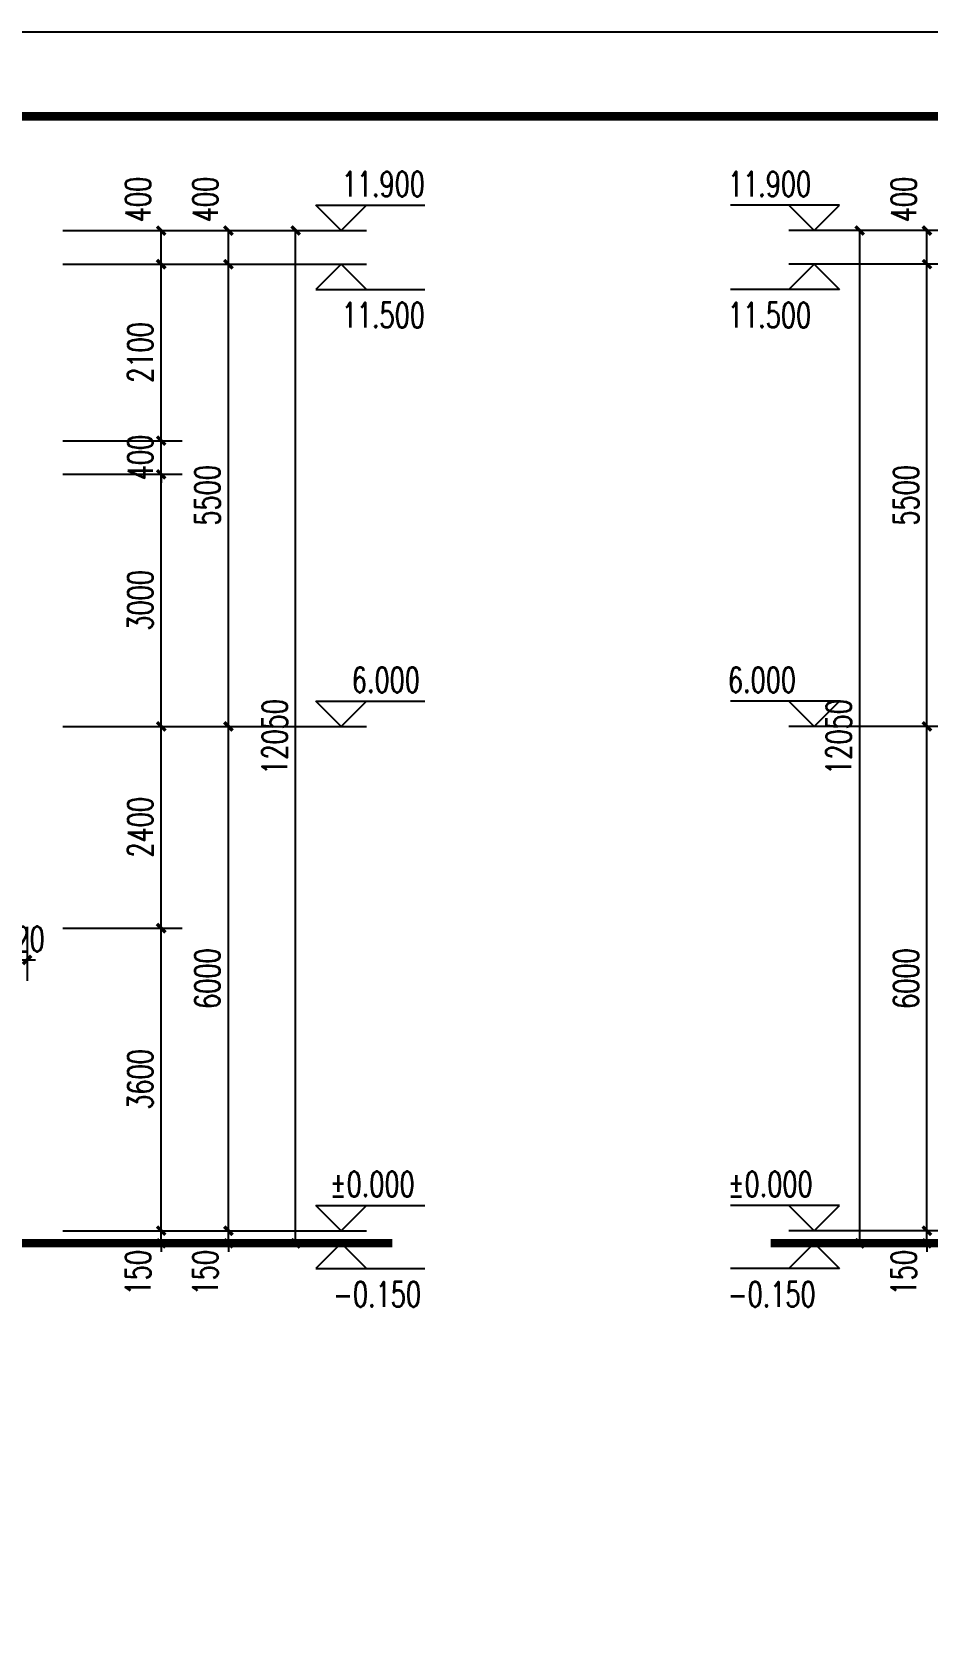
# Model space of a CAD drawing. Extents: x 63793 to 231107, y 20849 to 337643.
# Drawn here: x 169321 to 179976, y 147033 to 166242 of the extents above; entities that cross this region are included whole.
import ezdxf

# ---------------------------------------------------------------- set-up
doc = ezdxf.new("R2010")
doc.units = 0
doc.header["$LTSCALE"] = 1000
doc.header["$MEASUREMENT"] = 0
for name, color, linetype in [('AXIS', 3, 'Continuous'), ('DIM_ELEV', 3, 'Continuous'), ('PUB_DIM', 3, 'Continuous'), ('PUB_TEXT', 7, 'Continuous'), ('PUB_TITLE', 4, 'Continuous')]:
    doc.layers.add(name, color=color, linetype=linetype)
doc.styles.add('_TCH_DIM', font='SIMPLEX', dxfattribs={"bigfont": 'GBCBIG'})
doc.styles.add('_TCH_DIM_T3', font='SIMPLEX', dxfattribs={"width": 0.705882, "bigfont": 'GBCBIG'})
doc.dimstyles.new('_TCH_ARCH&&100', dxfattribs={"dimtxt": 297.5, "dimasz": 100, "dimexe": 250, "dimexo": 300, "dimgap": 100, "dimtad": 1, "dimdec": 0, "dimzin": 0, "dimdsep": 46, "dimtxsty": '_TCH_DIM_T3', "dimblk": 'ARCHTICK', "dimcen": 0.09, "dimclrt": 7, "dimazin": 2, "dimtfac": 1, "dimtdec": 0, "dimtix": 1, "dimtmove": 2, "dimatfit": 3, "dimfxl": 0, "dimtolj": 1, "dimtzin": 0, "dimarcsym": 0})

# ---------------------------------------------------------------- blocks, each defined once
blk = doc.blocks.new('_ArchTick')
at = {"color": 0, "linetype": 'ByBlock', "const_width": 0.4}
blk.add_lwpolyline([(-0.5, -0.5), (0.5, 0.5)], dxfattribs=at)
blk = doc.blocks.new('*D599')
at = {"layer": 'Defpoints', "color": 0, "transparency": 16777216}
for p in [(169139, 155898), (169259, 155898), (169259, 155205)]:
    blk.add_point(p, dxfattribs=at)
at = {"layer": 'PUB_DIM', "color": 0, "lineweight": -2, "transparency": 16777216}
for p, q in [((169139, 155598), (169139, 154955)), ((169259, 155598), (169259, 154955)), ((169139, 155205), (169039, 155205)), ((169139, 155205), (169259, 155205)), ((169259, 155205), (169359, 155205))]:
    blk.add_line(p, q, dxfattribs=at)
at = {"layer": 'PUB_DIM', "color": 0, "lineweight": -2, "transparency": 16777216, "xscale": 100, "yscale": 100, "zscale": 100}
blk.add_blockref('_ArchTick', (169139, 155205), dxfattribs=at)
at = {"layer": 'PUB_DIM', "color": 0, "lineweight": -2, "transparency": 16777216, "xscale": 100, "yscale": 100, "zscale": 100, "rotation": 180}
blk.add_blockref('_ArchTick', (169259, 155205), dxfattribs=at)
at = {"layer": 'PUB_DIM', "color": 7, "transparency": 16777216, "insert": (169199, 155454), "char_height": 297.5, "attachment_point": 5, "style": '_TCH_DIM_T3'}
blk.add_mtext('\\A1;120', dxfattribs=at)
blk = doc.blocks.new('*D887')
at = {"layer": 'AXIS', "color": 0, "lineweight": -2, "transparency": 16777216}
for p, q in [((180893, 163883), (178916, 163883)), ((179166, 151833), (179166, 163883)), ((180893, 151833), (178916, 151833))]:
    blk.add_line(p, q, dxfattribs=at)
at = {"layer": 'Defpoints', "color": 0, "transparency": 16777216}
for p in [(179166, 163883), (181193, 163883), (181193, 151833)]:
    blk.add_point(p, dxfattribs=at)
at = {"layer": 'AXIS', "color": 0, "lineweight": -2, "transparency": 16777216, "xscale": 100, "yscale": 100, "zscale": 100}
for p, rotation in [((179166, 163883), 90), ((179166, 151833), 270)]:
    blk.add_blockref('_ArchTick', p, dxfattribs=dict(at, rotation=rotation))
at = {"layer": 'AXIS', "color": 7, "transparency": 16777216, "insert": (178918, 157858), "char_height": 297.5, "attachment_point": 5, "rotation": 90, "style": '_TCH_DIM_T3'}
blk.add_mtext('\\A1;12050', dxfattribs=at)
blk = doc.blocks.new('*D888')
at = {"layer": 'AXIS', "color": 0, "lineweight": -2, "transparency": 16777216}
for p, q in [((180908, 151983), (179716, 151983)), ((179966, 151983), (179966, 152083)), ((179966, 151833), (179966, 151983)), ((180908, 151833), (179716, 151833)), ((179966, 151833), (179966, 151733))]:
    blk.add_line(p, q, dxfattribs=at)
at = {"layer": 'Defpoints', "color": 0, "transparency": 16777216}
for p in [(179966, 151983), (181208, 151983), (181208, 151833)]:
    blk.add_point(p, dxfattribs=at)
at = {"layer": 'AXIS', "color": 0, "lineweight": -2, "transparency": 16777216, "xscale": 100, "yscale": 100, "zscale": 100}
for p, rotation in [((179966, 151983), 270), ((179966, 151833), 90)]:
    blk.add_blockref('_ArchTick', p, dxfattribs=dict(at, rotation=rotation))
at = {"layer": 'AXIS', "color": 7, "transparency": 16777216, "insert": (179691, 151483), "char_height": 297.5, "attachment_point": 5, "rotation": 90, "style": '_TCH_DIM_T3'}
blk.add_mtext('\\A1;150', dxfattribs=at)
blk = doc.blocks.new('*D889')
at = {"layer": 'AXIS', "color": 0, "lineweight": -2, "transparency": 16777216}
for p, q in [((180908, 157983), (179716, 157983)), ((179966, 151983), (179966, 157983)), ((180908, 151983), (179716, 151983))]:
    blk.add_line(p, q, dxfattribs=at)
at = {"layer": 'Defpoints', "color": 0, "transparency": 16777216}
for p in [(179966, 157983), (181208, 157983), (181208, 151983)]:
    blk.add_point(p, dxfattribs=at)
at = {"layer": 'AXIS', "color": 0, "lineweight": -2, "transparency": 16777216, "xscale": 100, "yscale": 100, "zscale": 100}
for p, rotation in [((179966, 157983), 90), ((179966, 151983), 270)]:
    blk.add_blockref('_ArchTick', p, dxfattribs=dict(at, rotation=rotation))
at = {"layer": 'AXIS', "color": 7, "transparency": 16777216, "insert": (179718, 154983), "char_height": 297.5, "attachment_point": 5, "rotation": 90, "style": '_TCH_DIM_T3'}
blk.add_mtext('\\A1;6000', dxfattribs=at)
blk = doc.blocks.new('*D890')
at = {"layer": 'AXIS', "color": 0, "lineweight": -2, "transparency": 16777216}
for p, q in [((180908, 163483), (179716, 163483)), ((179966, 157983), (179966, 163483)), ((180908, 157983), (179716, 157983))]:
    blk.add_line(p, q, dxfattribs=at)
at = {"layer": 'Defpoints', "color": 0, "transparency": 16777216}
for p in [(179966, 163483), (181208, 163483), (181208, 157983)]:
    blk.add_point(p, dxfattribs=at)
at = {"layer": 'AXIS', "color": 0, "lineweight": -2, "transparency": 16777216, "xscale": 100, "yscale": 100, "zscale": 100}
for p, rotation in [((179966, 163483), 90), ((179966, 157983), 270)]:
    blk.add_blockref('_ArchTick', p, dxfattribs=dict(at, rotation=rotation))
at = {"layer": 'AXIS', "color": 7, "transparency": 16777216, "insert": (179718, 160733), "char_height": 297.5, "attachment_point": 5, "rotation": 90, "style": '_TCH_DIM_T3'}
blk.add_mtext('\\A1;5500', dxfattribs=at)
blk = doc.blocks.new('*D891')
at = {"layer": 'AXIS', "color": 0, "lineweight": -2, "transparency": 16777216}
for p, q in [((180908, 163883), (179716, 163883)), ((179966, 163483), (179966, 163883)), ((180908, 163483), (179716, 163483))]:
    blk.add_line(p, q, dxfattribs=at)
at = {"layer": 'Defpoints', "color": 0, "transparency": 16777216}
for p in [(179966, 163883), (181208, 163883), (181208, 163483)]:
    blk.add_point(p, dxfattribs=at)
at = {"layer": 'AXIS', "color": 0, "lineweight": -2, "transparency": 16777216, "xscale": 100, "yscale": 100, "zscale": 100}
for p, rotation in [((179966, 163883), 90), ((179966, 163483), 270)]:
    blk.add_blockref('_ArchTick', p, dxfattribs=dict(at, rotation=rotation))
at = {"layer": 'AXIS', "color": 7, "transparency": 16777216, "insert": (179691, 164253), "char_height": 297.5, "attachment_point": 5, "rotation": 90, "style": '_TCH_DIM_T3'}
blk.add_mtext('\\A1;400', dxfattribs=at)
blk = doc.blocks.new('*D955')
at = {"layer": 'Defpoints', "color": 0, "transparency": 16777216}
for p in [(169384, 151983), (170855, 151983), (169384, 151833)]:
    blk.add_point(p, dxfattribs=at)
at = {"layer": 'PUB_DIM', "color": 0, "lineweight": -2, "transparency": 16777216}
for p, q in [((169684, 151983), (171105, 151983)), ((170855, 151983), (170855, 152083)), ((170855, 151833), (170855, 151983)), ((169684, 151833), (171105, 151833)), ((170855, 151833), (170855, 151733))]:
    blk.add_line(p, q, dxfattribs=at)
at = {"layer": 'PUB_DIM', "color": 0, "lineweight": -2, "transparency": 16777216, "xscale": 100, "yscale": 100, "zscale": 100}
for p, rotation in [((170855, 151983), 270), ((170855, 151833), 90)]:
    blk.add_blockref('_ArchTick', p, dxfattribs=dict(at, rotation=rotation))
at = {"layer": 'PUB_DIM', "color": 7, "transparency": 16777216, "insert": (170580, 151483), "char_height": 297.5, "attachment_point": 5, "rotation": 90, "style": '_TCH_DIM_T3'}
blk.add_mtext('\\A1;150', dxfattribs=at)
blk = doc.blocks.new('*D956')
at = {"layer": 'Defpoints', "color": 0, "transparency": 16777216}
for p in [(169384, 155583), (170855, 155583), (169384, 151983)]:
    blk.add_point(p, dxfattribs=at)
at = {"layer": 'PUB_DIM', "color": 0, "lineweight": -2, "transparency": 16777216}
for p, q in [((169684, 155583), (171105, 155583)), ((170855, 151983), (170855, 155583)), ((169684, 151983), (171105, 151983))]:
    blk.add_line(p, q, dxfattribs=at)
at = {"layer": 'PUB_DIM', "color": 0, "lineweight": -2, "transparency": 16777216, "xscale": 100, "yscale": 100, "zscale": 100}
for p, rotation in [((170855, 155583), 90), ((170855, 151983), 270)]:
    blk.add_blockref('_ArchTick', p, dxfattribs=dict(at, rotation=rotation))
at = {"layer": 'PUB_DIM', "color": 7, "transparency": 16777216, "insert": (170606, 153783), "char_height": 297.5, "attachment_point": 5, "rotation": 90, "style": '_TCH_DIM_T3'}
blk.add_mtext('\\A1;3600', dxfattribs=at)
blk = doc.blocks.new('*D957')
at = {"layer": 'Defpoints', "color": 0, "transparency": 16777216}
for p in [(169384, 157983), (170855, 157983), (169384, 155583)]:
    blk.add_point(p, dxfattribs=at)
at = {"layer": 'PUB_DIM', "color": 0, "lineweight": -2, "transparency": 16777216}
for p, q in [((169684, 157983), (171105, 157983)), ((170855, 155583), (170855, 157983)), ((169684, 155583), (171105, 155583))]:
    blk.add_line(p, q, dxfattribs=at)
at = {"layer": 'PUB_DIM', "color": 0, "lineweight": -2, "transparency": 16777216, "xscale": 100, "yscale": 100, "zscale": 100}
for p, rotation in [((170855, 157983), 90), ((170855, 155583), 270)]:
    blk.add_blockref('_ArchTick', p, dxfattribs=dict(at, rotation=rotation))
at = {"layer": 'PUB_DIM', "color": 7, "transparency": 16777216, "insert": (170606, 156783), "char_height": 297.5, "attachment_point": 5, "rotation": 90, "style": '_TCH_DIM_T3'}
blk.add_mtext('\\A1;2400', dxfattribs=at)
blk = doc.blocks.new('*D958')
at = {"layer": 'Defpoints', "color": 0, "transparency": 16777216}
for p in [(169384, 160983), (170855, 160983), (169384, 157983)]:
    blk.add_point(p, dxfattribs=at)
at = {"layer": 'PUB_DIM', "color": 0, "lineweight": -2, "transparency": 16777216}
for p, q in [((169684, 160983), (171105, 160983)), ((170855, 157983), (170855, 160983)), ((169684, 157983), (171105, 157983))]:
    blk.add_line(p, q, dxfattribs=at)
at = {"layer": 'PUB_DIM', "color": 0, "lineweight": -2, "transparency": 16777216, "xscale": 100, "yscale": 100, "zscale": 100}
for p, rotation in [((170855, 160983), 90), ((170855, 157983), 270)]:
    blk.add_blockref('_ArchTick', p, dxfattribs=dict(at, rotation=rotation))
at = {"layer": 'PUB_DIM', "color": 7, "transparency": 16777216, "insert": (170606, 159483), "char_height": 297.5, "attachment_point": 5, "rotation": 90, "style": '_TCH_DIM_T3'}
blk.add_mtext('\\A1;3000', dxfattribs=at)
blk = doc.blocks.new('*D959')
at = {"layer": 'Defpoints', "color": 0, "transparency": 16777216}
for p in [(169384, 161383), (170855, 161383), (169384, 160983)]:
    blk.add_point(p, dxfattribs=at)
at = {"layer": 'PUB_DIM', "color": 0, "lineweight": -2, "transparency": 16777216}
for p, q in [((169684, 161383), (171105, 161383)), ((170855, 161383), (170855, 161483)), ((170855, 160983), (170855, 161383)), ((169684, 160983), (171105, 160983)), ((170855, 160983), (170855, 160883))]:
    blk.add_line(p, q, dxfattribs=at)
at = {"layer": 'PUB_DIM', "color": 0, "lineweight": -2, "transparency": 16777216, "xscale": 100, "yscale": 100, "zscale": 100}
for p, rotation in [((170855, 161383), 270), ((170855, 160983), 90)]:
    blk.add_blockref('_ArchTick', p, dxfattribs=dict(at, rotation=rotation))
at = {"layer": 'PUB_DIM', "color": 7, "transparency": 16777216, "insert": (170606, 161183), "char_height": 297.5, "attachment_point": 5, "rotation": 90, "style": '_TCH_DIM_T3'}
blk.add_mtext('\\A1;400', dxfattribs=at)
blk = doc.blocks.new('*D960')
at = {"layer": 'Defpoints', "color": 0, "transparency": 16777216}
for p in [(169384, 163483), (170855, 163483), (169384, 161383)]:
    blk.add_point(p, dxfattribs=at)
at = {"layer": 'PUB_DIM', "color": 0, "lineweight": -2, "transparency": 16777216}
for p, q in [((169684, 163483), (171105, 163483)), ((170855, 161383), (170855, 163483)), ((169684, 161383), (171105, 161383))]:
    blk.add_line(p, q, dxfattribs=at)
at = {"layer": 'PUB_DIM', "color": 0, "lineweight": -2, "transparency": 16777216, "xscale": 100, "yscale": 100, "zscale": 100}
for p, rotation in [((170855, 163483), 90), ((170855, 161383), 270)]:
    blk.add_blockref('_ArchTick', p, dxfattribs=dict(at, rotation=rotation))
at = {"layer": 'PUB_DIM', "color": 7, "transparency": 16777216, "insert": (170606, 162433), "char_height": 297.5, "attachment_point": 5, "rotation": 90, "style": '_TCH_DIM_T3'}
blk.add_mtext('\\A1;2100', dxfattribs=at)
blk = doc.blocks.new('*D961')
at = {"layer": 'Defpoints', "color": 0, "transparency": 16777216}
for p in [(169384, 163883), (170855, 163883), (169384, 163483)]:
    blk.add_point(p, dxfattribs=at)
at = {"layer": 'PUB_DIM', "color": 0, "lineweight": -2, "transparency": 16777216}
for p, q in [((169684, 163883), (171105, 163883)), ((170855, 163483), (170855, 163883)), ((169684, 163483), (171105, 163483))]:
    blk.add_line(p, q, dxfattribs=at)
at = {"layer": 'PUB_DIM', "color": 0, "lineweight": -2, "transparency": 16777216, "xscale": 100, "yscale": 100, "zscale": 100}
for p, rotation in [((170855, 163883), 90), ((170855, 163483), 270)]:
    blk.add_blockref('_ArchTick', p, dxfattribs=dict(at, rotation=rotation))
at = {"layer": 'PUB_DIM', "color": 7, "transparency": 16777216, "insert": (170580, 164253), "char_height": 297.5, "attachment_point": 5, "rotation": 90, "style": '_TCH_DIM_T3'}
blk.add_mtext('\\A1;400', dxfattribs=at)
blk = doc.blocks.new('*D962')
at = {"layer": 'AXIS', "color": 0, "lineweight": -2, "transparency": 16777216}
for p, q in [((170728, 163883), (172705, 163883)), ((172455, 151833), (172455, 163883)), ((170728, 151833), (172705, 151833))]:
    blk.add_line(p, q, dxfattribs=at)
at = {"layer": 'Defpoints', "color": 0, "transparency": 16777216}
for p in [(170428, 163883), (172455, 163883), (170428, 151833)]:
    blk.add_point(p, dxfattribs=at)
at = {"layer": 'AXIS', "color": 0, "lineweight": -2, "transparency": 16777216, "xscale": 100, "yscale": 100, "zscale": 100}
for p, rotation in [((172455, 163883), 90), ((172455, 151833), 270)]:
    blk.add_blockref('_ArchTick', p, dxfattribs=dict(at, rotation=rotation))
at = {"layer": 'AXIS', "color": 7, "transparency": 16777216, "insert": (172206, 157858), "char_height": 297.5, "attachment_point": 5, "rotation": 90, "style": '_TCH_DIM_T3'}
blk.add_mtext('\\A1;12050', dxfattribs=at)
blk = doc.blocks.new('*D963')
at = {"layer": 'AXIS', "color": 0, "lineweight": -2, "transparency": 16777216}
for p, q in [((170713, 151983), (171905, 151983)), ((171655, 151983), (171655, 152083)), ((171655, 151833), (171655, 151983)), ((170713, 151833), (171905, 151833)), ((171655, 151833), (171655, 151733))]:
    blk.add_line(p, q, dxfattribs=at)
at = {"layer": 'Defpoints', "color": 0, "transparency": 16777216}
for p in [(170413, 151983), (171655, 151983), (170413, 151833)]:
    blk.add_point(p, dxfattribs=at)
at = {"layer": 'AXIS', "color": 0, "lineweight": -2, "transparency": 16777216, "xscale": 100, "yscale": 100, "zscale": 100}
for p, rotation in [((171655, 151983), 270), ((171655, 151833), 90)]:
    blk.add_blockref('_ArchTick', p, dxfattribs=dict(at, rotation=rotation))
at = {"layer": 'AXIS', "color": 7, "transparency": 16777216, "insert": (171380, 151483), "char_height": 297.5, "attachment_point": 5, "rotation": 90, "style": '_TCH_DIM_T3'}
blk.add_mtext('\\A1;150', dxfattribs=at)
blk = doc.blocks.new('*D964')
at = {"layer": 'AXIS', "color": 0, "lineweight": -2, "transparency": 16777216}
for p, q in [((170713, 157983), (171905, 157983)), ((171655, 151983), (171655, 157983)), ((170713, 151983), (171905, 151983))]:
    blk.add_line(p, q, dxfattribs=at)
at = {"layer": 'Defpoints', "color": 0, "transparency": 16777216}
for p in [(170413, 157983), (171655, 157983), (170413, 151983)]:
    blk.add_point(p, dxfattribs=at)
at = {"layer": 'AXIS', "color": 0, "lineweight": -2, "transparency": 16777216, "xscale": 100, "yscale": 100, "zscale": 100}
for p, rotation in [((171655, 157983), 90), ((171655, 151983), 270)]:
    blk.add_blockref('_ArchTick', p, dxfattribs=dict(at, rotation=rotation))
at = {"layer": 'AXIS', "color": 7, "transparency": 16777216, "insert": (171406, 154983), "char_height": 297.5, "attachment_point": 5, "rotation": 90, "style": '_TCH_DIM_T3'}
blk.add_mtext('\\A1;6000', dxfattribs=at)
blk = doc.blocks.new('*D965')
at = {"layer": 'AXIS', "color": 0, "lineweight": -2, "transparency": 16777216}
for p, q in [((170713, 163483), (171905, 163483)), ((171655, 157983), (171655, 163483)), ((170713, 157983), (171905, 157983))]:
    blk.add_line(p, q, dxfattribs=at)
at = {"layer": 'Defpoints', "color": 0, "transparency": 16777216}
for p in [(170413, 163483), (171655, 163483), (170413, 157983)]:
    blk.add_point(p, dxfattribs=at)
at = {"layer": 'AXIS', "color": 0, "lineweight": -2, "transparency": 16777216, "xscale": 100, "yscale": 100, "zscale": 100}
for p, rotation in [((171655, 163483), 90), ((171655, 157983), 270)]:
    blk.add_blockref('_ArchTick', p, dxfattribs=dict(at, rotation=rotation))
at = {"layer": 'AXIS', "color": 7, "transparency": 16777216, "insert": (171406, 160733), "char_height": 297.5, "attachment_point": 5, "rotation": 90, "style": '_TCH_DIM_T3'}
blk.add_mtext('\\A1;5500', dxfattribs=at)
blk = doc.blocks.new('*D966')
at = {"layer": 'AXIS', "color": 0, "lineweight": -2, "transparency": 16777216}
for p, q in [((170713, 163883), (171905, 163883)), ((171655, 163483), (171655, 163883)), ((170713, 163483), (171905, 163483))]:
    blk.add_line(p, q, dxfattribs=at)
at = {"layer": 'Defpoints', "color": 0, "transparency": 16777216}
for p in [(170413, 163883), (171655, 163883), (170413, 163483)]:
    blk.add_point(p, dxfattribs=at)
at = {"layer": 'AXIS', "color": 0, "lineweight": -2, "transparency": 16777216, "xscale": 100, "yscale": 100, "zscale": 100}
for p, rotation in [((171655, 163883), 90), ((171655, 163483), 270)]:
    blk.add_blockref('_ArchTick', p, dxfattribs=dict(at, rotation=rotation))
at = {"layer": 'AXIS', "color": 7, "transparency": 16777216, "insert": (171380, 164253), "char_height": 297.5, "attachment_point": 5, "rotation": 90, "style": '_TCH_DIM_T3'}
blk.add_mtext('\\A1;400', dxfattribs=at)

msp = doc.modelspace()

# ---------------------------------------------------------------- linework, layer by layer
at = {"const_width": 100}
for points in [[(166138.9, 151983.4), (168638.9, 151833.4), (173606.1, 151833.4)], [(185122.3, 151983.4), (182622.3, 151833.4), (178108.5, 151833.4)]]:
    msp.add_lwpolyline(points, dxfattribs=at)
at = {"layer": 'DIM_ELEV'}
for p, q in [((172996.8, 163883.4), (172696.8, 164183.4)), ((172696.8, 164183.4), (173992.9, 164183.4)), ((172996.8, 163883.4), (173296.8, 164183.4)), ((178924.4, 164183.4), (177628.3, 164183.4)), ((178624.4, 163883.4), (178324.4, 164183.4)), ((178624.4, 163883.4), (178924.4, 164183.4)), ((170999.1, 163883.4), (173296.8, 163883.4)), ((180622, 163883.4), (178324.4, 163883.4)), ((170999.1, 163483.4), (173296.8, 163483.4)), ((172996.8, 163483.4), (172696.8, 163183.4)), ((172996.8, 163483.4), (173296.8, 163183.4)), ((178624.4, 163483.4), (178324.4, 163183.4)), ((180622, 163483.4), (178324.4, 163483.4)), ((178624.4, 163483.4), (178924.4, 163183.4)), ((172696.8, 163183.4), (173992.9, 163183.4)), ((178924.4, 163183.4), (177628.3, 163183.4)), ((172996.8, 157983.4), (172696.8, 158283.4)), ((172696.8, 158283.4), (173992.9, 158283.4)), ((172996.8, 157983.4), (173296.8, 158283.4)), ((178924.4, 158283.4), (177628.3, 158283.4)), ((178624.4, 157983.4), (178324.4, 158283.4)), ((178624.4, 157983.4), (178924.4, 158283.4)), ((170999.1, 157983.4), (173296.8, 157983.4)), ((180622, 157983.4), (178324.4, 157983.4)), ((172996.8, 151983.4), (172696.8, 152283.4)), ((172696.8, 152283.4), (173992.9, 152283.4)), ((172996.8, 151983.4), (173296.8, 152283.4)), ((178924.4, 152283.4), (177628.3, 152283.4)), ((178624.4, 151983.4), (178324.4, 152283.4)), ((178624.4, 151983.4), (178924.4, 152283.4)), ((170999.1, 151983.4), (173296.8, 151983.4)), ((180622, 151983.4), (178324.4, 151983.4)), ((170999.1, 151833.4), (173296.8, 151833.4)), ((172996.8, 151833.4), (172696.8, 151533.4)), ((172996.8, 151833.4), (173296.8, 151533.4)), ((178624.4, 151833.4), (178324.4, 151533.4)), ((180622, 151833.4), (178324.4, 151833.4)), ((178624.4, 151833.4), (178924.4, 151533.4)), ((172696.8, 151533.4), (173992.9, 151533.4)), ((178924.4, 151533.4), (177628.3, 151533.4))]:
    msp.add_line(p, q, dxfattribs=at)
at = {"layer": 'PUB_TITLE'}
msp.add_lwpolyline([(131661.1, 124242.4), (220861.1, 124242.4), (220861.1, 166242.4), (131661.1, 166242.4)], close=True, dxfattribs=at)
at = {"layer": 'PUB_TITLE', "const_width": 100}
msp.add_lwpolyline([(134161.1, 125242.4), (219861.1, 125242.4), (219861.1, 165242.4), (134161.1, 165242.4)], close=True, dxfattribs=at)

# ---------------------------------------------------------------- texts
at = {"layer": 'PUB_TEXT', "style": '_TCH_DIM', "width": 0.705882}
for s, p in [('11.900', (173002.9, 164288.4)), ('11.900', (177598.3, 164288.4)), ('11.500', (173002.9, 162728.4)), ('11.500', (177598.3, 162728.4)), ('6.000', (173122.9, 158388.4)), ('6.000', (177598.3, 158388.4)), ('%%P0.000', (172862.9, 152388.4)), ('%%P0.000', (177598.3, 152388.4)), ('-0.150', (172902.9, 151078.4)), ('-0.150', (177598.3, 151078.4))]:
    msp.add_text(s, height=297.5, dxfattribs=at).set_placement(p)

# ---------------------------------------------------------------- dimensions: what is measured, and where the dimension line sits
at = {"layer": 'AXIS'}
for base, p1, p2, text, picture, middle in [((171654.7, 163883.4), (170412.7, 163483.4), (170412.7, 163883.4), '400', '*D966', (171379.7, 164253.4)), ((179966.4, 163883.4), (181208.4, 163483.4), (181208.4, 163883.4), '400', '*D891', (179691.4, 164253.4)), ((171654.7, 151983.4), (170412.7, 151833.4), (170412.7, 151983.4), '150', '*D963', (171379.7, 151483.4)), ((179966.4, 151983.4), (181208.4, 151833.4), (181208.4, 151983.4), '150', '*D888', (179691.4, 151483.4))]:
    dim = msp.add_linear_dim(base=base, p1=p1, p2=p2, angle=90, text=text, dimstyle='_TCH_ARCH&&100', dxfattribs=at)
    dim.commit()
    dim.dimension.update_dxf_attribs({"geometry": picture, "text_midpoint": middle, "dimtype": 129})
for p1, p2, distance, text, picture, middle in [((170427.9, 151833.4), (170427.9, 163883.4), -2026.8, '12050', '*D962', (172206, 157858.4)), ((181193.2, 151833.4), (181193.2, 163883.4), 2026.8, '12050', '*D887', (178917.7, 157858.4)), ((170412.7, 157983.4), (170412.7, 163483.4), -1242, '5500', '*D965', (171406, 160733.4)), ((181208.4, 157983.4), (181208.4, 163483.4), 1242, '5500', '*D890', (179717.7, 160733.4)), ((170412.7, 151983.4), (170412.7, 157983.4), -1242, '6000', '*D964', (171406, 154983.4)), ((181208.4, 151983.4), (181208.4, 157983.4), 1242, '6000', '*D889', (179717.7, 154983.4))]:
    dim = msp.add_aligned_dim(p1=p1, p2=p2, distance=distance, text=text, dimstyle='_TCH_ARCH&&100', dxfattribs=at)
    dim.commit()
    dim.dimension.update_dxf_attribs({"geometry": picture, "text_midpoint": middle})
at = {"layer": 'PUB_DIM'}
for base, p1, p2, text, picture, middle in [((170854.8, 163883.4), (169383.6, 163483.4), (169383.6, 163883.4), '400', '*D961', (170579.8, 164253.4)), ((170854.8, 151983.4), (169383.6, 151833.4), (169383.6, 151983.4), '150', '*D955', (170579.8, 151483.4))]:
    dim = msp.add_linear_dim(base=base, p1=p1, p2=p2, angle=90, text=text, dimstyle='_TCH_ARCH&&100', dxfattribs=at)
    dim.commit()
    dim.dimension.update_dxf_attribs({"geometry": picture, "text_midpoint": middle, "dimtype": 129})
for p1, p2, distance, text, picture, middle in [((169383.6, 161383.4), (169383.6, 163483.4), -1471.1, '2100', '*D960', (170606, 162433.4)), ((169383.6, 160983.4), (169383.6, 161383.4), -1471.1, '400', '*D959', (170606, 161183.4)), ((169383.6, 157983.4), (169383.6, 160983.4), -1471.1, '3000', '*D958', (170606, 159483.4)), ((169383.6, 155583.4), (169383.6, 157983.4), -1471.1, '2400', '*D957', (170606, 156783.4)), ((169139.2, 155897.8), (169258.9, 155897.8), -692.7, '120', '*D599', (169199.1, 155453.9)), ((169383.6, 151983.4), (169383.6, 155583.4), -1471.1, '3600', '*D956', (170606, 153783.4))]:
    dim = msp.add_aligned_dim(p1=p1, p2=p2, distance=distance, text=text, dimstyle='_TCH_ARCH&&100', dxfattribs=at)
    dim.commit()
    dim.dimension.update_dxf_attribs({"geometry": picture, "text_midpoint": middle})

doc.saveas('drawing.dxf')
